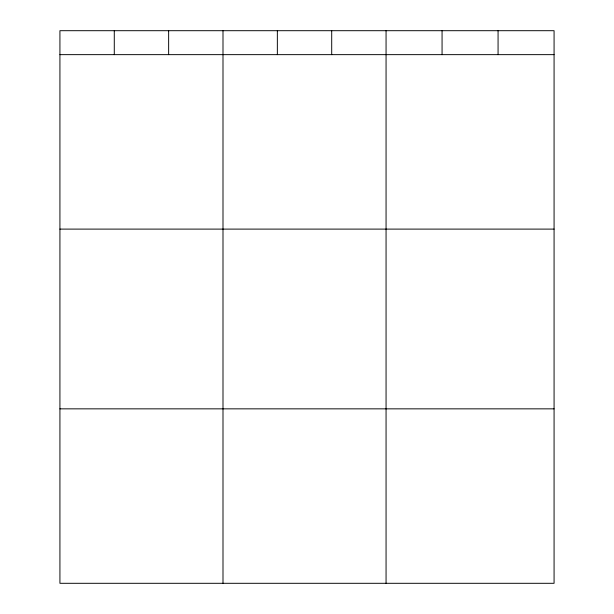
<?xml version="1.0" encoding="UTF-8"?>
<svg xmlns="http://www.w3.org/2000/svg" width="614" height="614" viewBox="0 0 614 614"><rect width="100%" height="100%" fill="white"/><g stroke="black" fill="none" stroke-linecap="round" stroke-linejoin="round"><path stroke-width="0.92" d="M554.074 229.106L554.074 30.7L59.926 30.7L59.926 583.3L554.074 583.3L554.074 229.106L59.926 229.106M59.926 54.646L554.074 54.646M59.926 408.847L554.074 408.847M498.069 30.7L498.069 54.646M442.065 30.7L442.065 54.646M386.06 30.7L386.06 583.3M331.706 30.7L331.706 54.646M277.351 30.7L277.351 54.646M222.997 30.7L222.997 583.3M168.643 30.7L168.643 54.646M114.281 30.7L114.281 54.646"/></g></svg>
